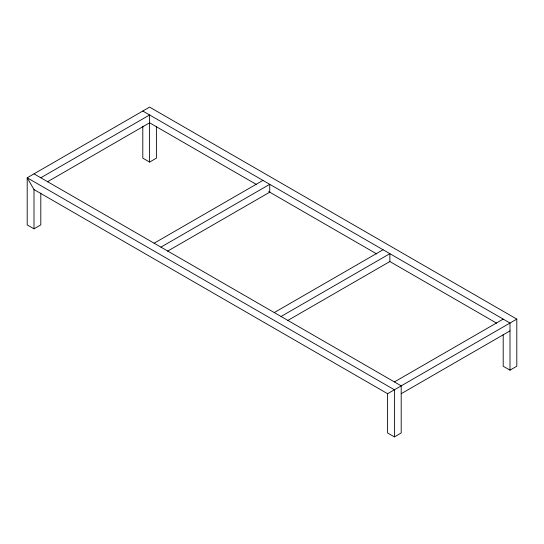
<?xml version="1.0" encoding="UTF-8"?>
<svg xmlns="http://www.w3.org/2000/svg" width="544" height="544" viewBox="0 0 544 544"><rect width="100%" height="100%" fill="white"/><g stroke="black" fill="none" stroke-linecap="round" stroke-linejoin="round"><path stroke-width="0.82" d="M40.8 177.779L149.6 114.961L149.6 162.071L142.8 158.148L142.8 126.181M47.416 181.812L149.6 122.815L256.197 184.355M503.2 334.478L503.2 366.221L510 370.151L516.8 366.221L516.8 319.11L149.6 107.107L27.2 177.779L27.2 224.89L34 228.813L40.8 224.89L40.8 193.147M149.6 162.071L156.4 158.148L156.4 126.405M154.136 243.209L262.936 180.397M160.936 247.132L269.736 184.321L269.736 192.175L167.552 251.165M274.264 312.569L383.064 249.75M281.064 316.492L389.864 253.681L389.864 261.528L287.681 320.525M394.4 381.929L503.2 319.11M34 173.849L401.2 385.852L401.2 432.963L394.4 436.893L394.4 389.776L27.2 177.779L34 189.557L387.6 393.706L516.8 319.11M401.2 393.706L510 330.888M142.8 111.037L510 323.034L510 370.151M268.695 191.57L376.754 253.96M389.987 261.603L496.584 323.143M394.4 436.893L387.6 432.963L387.6 393.706M34 189.557L34 228.813"/></g></svg>
